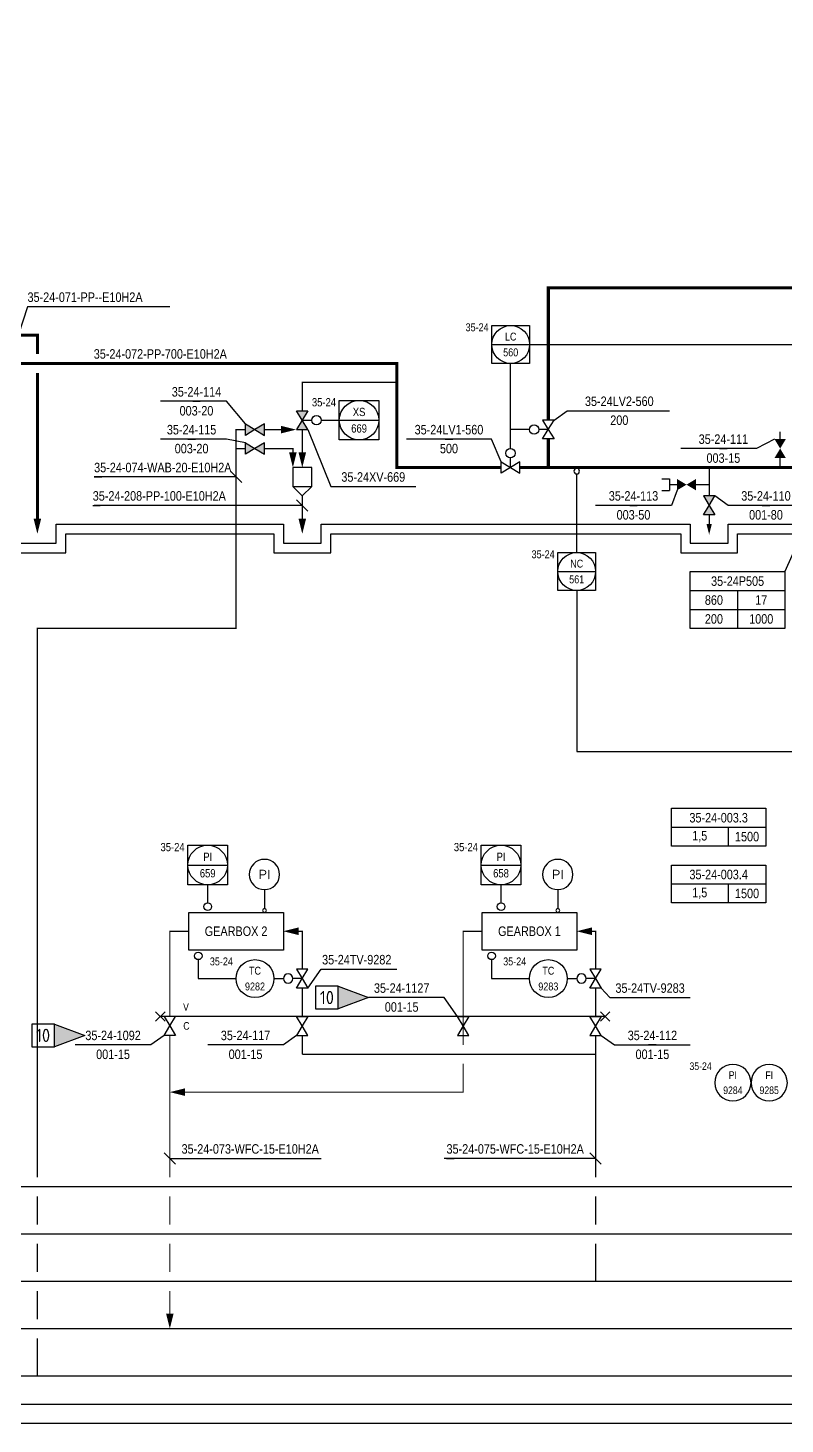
# Model space of a CAD drawing. Header units: millimetres. Extents: x -55 to 6506, y -5 to 599.
# Drawn here: x 2477.5 to 2677.6, y -0.2 to 368.6 of the extents above; entities that cross this region are included whole.
import ezdxf
from ezdxf.enums import TextEntityAlignment as Align

# ---------------------------------------------------------------- set-up
doc = ezdxf.new("R2010")
doc.units = ezdxf.units.MM
doc.header["$LTSCALE"] = 10
doc.header["$MEASUREMENT"] = 0
doc.linetypes.add('DASHDOT', pattern=[25.4, 12.7, -6.35, 0, -6.35])
doc.layers.get('0').update_dxf_attribs({"linetype": 'CONTINUOUS'})
for name, color, linetype in [('P-A-SHEET', 3, 'CONTINUOUS'), ('P-COOLING_WATER', 3, 'CONTINUOUS'), ('P-CVPOS', 7, 'CONTINUOUS'), ('P-DELIVERY_LIMIT', 1, 'DASHDOT'), ('P-FLOOR', 7, 'CONTINUOUS'), ('P-INSTRPOS', 7, 'CONTINUOUS'), ('P-INSTRPOS_TEXTS', 7, 'CONTINUOUS'), ('P-INSTRU', 7, 'CONTINUOUS'), ('P-LINEPOS', 7, 'CONTINUOUS'), ('P-MASS1', 6, 'CONTINUOUS'), ('P-MOTOR_POS', 7, 'CONTINUOUS'), ('P-OTHER', 7, 'CONTINUOUS'), ('P-PUMP_POS', 7, 'CONTINUOUS'), ('P-REJECT', 22, 'CONTINUOUS'), ('P-REVISIONS', 1, 'CONTINUOUS'), ('P-SEALING_WATER', 3, 'CONTINUOUS'), ('P-SYMB', 7, 'CONTINUOUS'), ('P-VALVEPOS', 7, 'CONTINUOUS'), ('P-VENTS', 7, 'CONTINUOUS'), ('P-WATER', 3, 'CONTINUOUS'), ('P-WHITE_WATER', 3, 'CONTINUOUS'), ('PI0ATT', 7, 'CONTINUOUS')]:
    doc.layers.add(name, color=color, linetype=linetype)
doc.styles.add('Arial', font='ARIALN.TTF')
doc.styles.add('CTS_REV', font='isocp.shx')
doc.styles.add('ISO', font='ISO.shx')
doc.styles.get("Standard").update_dxf_attribs({"font": 'ARIALN.TTF'})

# ---------------------------------------------------------------- blocks, each defined once
blk = doc.blocks.new('PPI_1204A')
at = {"color": 0, "linetype": 'ByBlock'}
for p, q in [((-6, -6), (-6, 6)), ((-6, 6), (6, 6)), ((6, 6), (6, -6)), ((-6, 0), (6, 0)), ((6, -6), (-6, -6))]:
    blk.add_line(p, q, dxfattribs=at)
blk.add_circle((0, 0), 6, dxfattribs=at)
blk = doc.blocks.new('PPI_0100X')
at = {"color": 0}
blk.add_circle((0, 0), 0.75, dxfattribs=at)
at = {"layer": 'PI0ATT', "color": 0, "flags": 1}
for tag, p in [('ANTNIMI', (-0.88, -0.31)), ('ANTPOS', (-0.88, -0.39)), ('ANTPNIM', (-0.88, -0.48)), ('ANTDN', (-0.88, -0.56)), ('ANTPN', (-0.88, -0.64)), ('ANTMAT', (-0.88, -0.73)), ('ANTLIIT', (-0.88, -0.81)), ('ANTPITU', (-0.88, -0.89)), ('ANTERI1', (-0.88, -0.98)), ('ANTPHAV', (-0.88, -1.06)), ('ANTSIPO', (-0.88, -1.14)), ('ANTAILY', (-0.88, -1.23)), ('ANTTIH', (-0.88, -1.31)), ('ANTALUE', (-0.88, -1.39)), ('ANTKPAI', (-0.88, -1.48)), ('ANTLMP', (-0.88, -1.56)), ('ANTYLAM', (-0.88, -1.64)), ('ANTLISA', (-0.88, -1.73))]:
    blk.add_attdef(tag, p, '', height=0.05, dxfattribs=at)
blk = doc.blocks.new('P7A1120')
at = {"color": 0, "linetype": 'ByBlock'}
blk.add_line((0, 0), (0, 3), dxfattribs=at)
blk.add_lwpolyline([(-1.5, 4.5, 1), (1.5, 4.5, 1)], format="xyb", close=True, dxfattribs=at)
for points in [[(-3, 1.8), (0, 0), (-3, -1.8)], [(3, 1.8), (0, 0), (3, -1.8)]]:
    blk.add_lwpolyline(points, close=True, dxfattribs=at)
blk = doc.blocks.new('PPI_1000A')
at = {"color": 0, "linetype": 'ByBlock'}
blk.add_line((-1, 0), (1, 0), dxfattribs=at)
blk = doc.blocks.new('PPI_1100A')
at = {"color": 0, "linetype": 'ByBlock'}
blk.add_line((0, 0), (2, 0), dxfattribs=at)
blk = doc.blocks.new('PPI_0900A')
at = {"color": 0, "linetype": 'ByBlock'}
blk.add_line((-1, 0), (1, 0), dxfattribs=at)
blk = doc.blocks.new('P7A1105')
at = {"color": 0, "linetype": 'ByBlock'}
for points in [[(-3, 1.8), (-3, -1.8), (0, 0)], [(0, 0), (3, 1.8), (3, -1.8)]]:
    blk.add_solid(points, dxfattribs=at)
blk = doc.blocks.new('P7A1252')
at = {"color": 0, "linetype": 'ByBlock'}
for p, q in [((0, -1.5), (0, 1.5)), ((2, 1.5), (0, 1.5)), ((2, -1.5), (0, -1.5))]:
    blk.add_line(p, q, dxfattribs=at)
blk = doc.blocks.new('P7A1305')
at = {"color": 0, "linetype": 'ByBlock'}
blk.add_solid([(-4, -1), (-4, 1), (0, 0)], dxfattribs=at)
blk = doc.blocks.new('PPI_1200A')
at = {"color": 0, "linetype": 'ByBlock'}
blk.add_circle((0, 0), 6, dxfattribs=at)
blk = doc.blocks.new('CVM0194')
at = {"color": 0, "linetype": 'Continuous'}
blk.add_lwpolyline([(-1.5, 4.5, -1), (1.5, 4.5, -1), (-1.5, 4.5)], format="xyb", close=True, dxfattribs=at)
blk.add_lwpolyline([(0, 0), (0, 3)], dxfattribs=at)
at = {"layer": 'P-VENTS', "color": 7, "linetype": 'Continuous'}
for points in [[(-3, -1.8), (-3, 1.8), (0, 0)], [(3, -1.8), (3, 1.8), (0, 0)]]:
    blk.add_lwpolyline(points, close=True, dxfattribs=at)
blk = doc.blocks.new('P7A1100')
at = {"color": 0, "linetype": 'ByBlock'}
for points in [[(-3, -1.8), (-3, 1.8), (0, 0)], [(3, -1.8), (3, 1.8), (0, 0)]]:
    blk.add_lwpolyline(points, close=True, dxfattribs=at)
blk = doc.blocks.new('PRM239F')
h = blk.add_hatch(color=0)
h.paths.add_polyline_path([(-3, 1.8), (-3, -1.8), (0, 0)])
h.paths.add_polyline_path([(3, -1.8), (3, 1.8), (0, 0)])
at = {"layer": 'P-VENTS', "color": 7, "linetype": 'Continuous'}
for points in [[(-3, -1.8), (-3, 1.8), (0, 0)], [(3, -1.8), (3, 1.8), (0, 0)]]:
    blk.add_lwpolyline(points, close=True, dxfattribs=at)
blk = doc.blocks.new('PPI_0521A-25_0')
at = {"color": 0, "linetype": 'ByBlock'}
for p, q in [((0, 0), (25, 0)), ((0, -15), (0, 0)), ((25, 0), (25, -15)), ((0, -5), (25, -5)), ((12.5, -5), (12.5, -15)), ((0, -10), (25, -10)), ((25, -15), (0, -15))]:
    blk.add_line(p, q, dxfattribs=at)
blk = doc.blocks.new('P7A1304')
at = {"color": 0, "linetype": 'ByBlock'}
blk.add_line((1.5, 1.5), (-1.5, -1.5), dxfattribs=at)
blk = doc.blocks.new('p7a1370')
at = {"color": 0, "linetype": 'ByBlock'}
for p, q in [((1.25, 1.25), (-1.25, -1.25)), ((-1.25, 1.25), (1.25, -1.25))]:
    blk.add_line(p, q, dxfattribs=at)
blk = doc.blocks.new('PPI_0102B')
at = {"color": 0, "linetype": 'ByBlock'}
blk.add_circle((0, -1), 1, dxfattribs=at)
blk = doc.blocks.new('P7A1011')
at = {"color": 0, "linetype": 'ByBlock'}
blk.add_line((0, -4), (0, -9), dxfattribs=at)
blk.add_lwpolyline([(-4, 0, 1), (4, 0, 1)], format="xyb", close=True, dxfattribs=at)
for start, end in [(90, 270), (270, 90)]:
    blk.add_arc((0, -9.5), 0.5, start, end, dxfattribs=at)
at = {"color": 0, "linetype": 'ByBlock', "style": 'ISO', "width": 1.25}
blk.add_attdef('TUNNUS', text='', height=2.5, dxfattribs=at).set_placement((0, 0), align=Align.MIDDLE)
blk = doc.blocks.new('PPI_1504A-25_0')
at = {"color": 0, "linetype": 'ByBlock'}
for p, q in [((0, 0), (25, 0)), ((0, -10), (0, 0)), ((25, 0), (25, -10)), ((0, -5), (25, -5)), ((15, -5), (15, -10)), ((25, -10), (0, -10))]:
    blk.add_line(p, q, dxfattribs=at)
blk = doc.blocks.new('PRME9C3')
at = {"layer": 'P-OTHER'}
h = blk.add_hatch(color=0, dxfattribs=at)
h.paths.add_polyline_path([(-3, 1.8), (-3, -1.8), (0, 0)])
h.paths.add_polyline_path([(3, -1.8), (3, 1.8), (0, 0)])
at = {"layer": 'P-VENTS', "color": 0, "linetype": 'Continuous'}
blk.add_lwpolyline([(-1.5, 4.5, -1), (1.5, 4.5, -1), (-1.5, 4.5)], format="xyb", close=True, dxfattribs=at)
for points in [[(-3, -1.8), (-3, 1.8), (0, 0)], [(3, -1.8), (3, 1.8), (0, 0)]]:
    blk.add_lwpolyline(points, close=True, dxfattribs=at)
blk.add_lwpolyline([(0, 0), (0, 3)], dxfattribs=at)
blk = doc.blocks.new('PRME9D1')
at = {"layer": 'P-OTHER'}
h = blk.add_hatch(color=0, dxfattribs=at)
h.paths.add_polyline_path([(-3, 1.8), (-3, -1.8), (0, 0)])
h.paths.add_polyline_path([(3, -1.8), (3, 1.8), (0, 0)])
at = {"layer": 'P-VENTS', "color": 0, "linetype": 'Continuous'}
for points in [[(-3, -1.8), (-3, 1.8), (0, 0)], [(3, -1.8), (3, 1.8), (0, 0)]]:
    blk.add_lwpolyline(points, close=True, dxfattribs=at)
blk = doc.blocks.new('PRME9DD')
at = {"layer": 'P-OTHER'}
h = blk.add_hatch(color=0, dxfattribs=at)
h.paths.add_polyline_path([(-3, 1.8), (-3, -1.8), (0, 0)])
h.paths.add_polyline_path([(3, -1.8), (3, 1.8), (0, 0)])
at = {"layer": 'P-VENTS', "color": 0, "linetype": 'Continuous'}
for points in [[(-3, -1.8), (-3, 1.8), (0, 0)], [(3, -1.8), (3, 1.8), (0, 0)]]:
    blk.add_lwpolyline(points, close=True, dxfattribs=at)
blk = doc.blocks.new('P7A1372')
at = {"color": 0, "linetype": 'ByBlock'}
blk.add_lwpolyline([(-14, 3), (-14, -3), (-8, -3), (-8, 3)], close=True, dxfattribs=at)
blk.add_lwpolyline([(-8, 3), (0, 0), (-8, -3)], dxfattribs=at)
blk.add_solid([(-8, -3), (-8, 3), (0, 0)], dxfattribs=at)
at = {"color": 7, "linetype": 'Continuous', "style": 'CTS_REV'}
blk.add_attdef('A', text='', height=3.5, dxfattribs=at).set_placement((-11, 0), align=Align.MIDDLE)

msp = doc.modelspace()

# ---------------------------------------------------------------- linework, layer by layer
at = {"layer": 'P-A-SHEET', "color": 7, "const_width": 0.35}
for points in [[(-50, 0), (6501, 0), (6501, 594), (-50, 594)], [(-45, 5), (6496, 5), (6496, 589), (-45, 589)]]:
    msp.add_lwpolyline(points, close=True, dxfattribs=at)
at = {"layer": 'P-COOLING_WATER', "const_width": 0.35}
for points in [[(5972.5, 37.5), (15, 37.5)], [(15, 25), (5972.5, 25)]]:
    msp.add_lwpolyline(points, dxfattribs=at)
at = {"layer": 'P-CVPOS'}
for points in [[(2616.5, 265.04), (2620, 267.5), (2647, 267.5)], [(2551.5, 262.5), (2557.5, 247.5), (2580, 247.5)], [(2602.5, 253.96), (2600, 260), (2577.5, 260)], [(2551.5, 115), (2555, 120), (2575, 120)], [(2629, 115), (2631.25, 112.5), (2652.5, 112.5)]]:
    msp.add_lwpolyline(points, dxfattribs=at)
at = {"layer": 'P-DELIVERY_LIMIT'}
msp.add_lwpolyline([(2630, 107.5), (2512.5, 107.5)], dxfattribs=at)
at = {"layer": 'P-FLOOR'}
for points in [[(2475, 232.5), (2485, 232.5), (2485, 237.5), (2545, 237.5), (2545, 232.5), (2555, 232.5), (2555, 237.5), (2652.5, 237.5), (2652.5, 232.5), (2662.5, 232.5), (2662.5, 237.5), (2717.5, 237.5), (2717.5, 232.5), (2727.5, 232.5), (2727.5, 237.5), (2797.5, 237.5), (2797.5, 232.5), (2807.5, 232.5), (2807.5, 237.5), (2986.25, 237.5), (2986.25, 210), (3065, 210)], [(2472.5, 230), (2487.5, 230), (2487.5, 235), (2542.5, 235), (2542.5, 230), (2557.5, 230), (2557.5, 235), (2650, 235), (2650, 230), (2665, 230), (2665, 235), (2715, 235), (2715, 230), (2730, 230), (2730, 235), (2795, 235), (2795, 230), (2810, 230), (2810, 235), (2983.75, 235), (2983.75, 207.5), (3062.5, 207.5)]]:
    msp.add_lwpolyline(points, dxfattribs=at)
at = {"layer": 'P-INSTRU'}
for points in [[(2610.06, 285), (2798.75, 285), (2798.75, 255), (2791.77, 255)], [(2605, 257.5), (2605, 279.96)], [(2555, 265), (2559.78, 265)], [(2610, 262.5), (2605, 262.5)], [(2622.5, 230.04), (2622.5, 250.8)], [(2622.5, 220), (2622.5, 177.5), (2835, 177.5)], [(2525, 137.5), (2525, 142.28)], [(2602.5, 137.5), (2602.5, 142.28)], [(2522.5, 122.5), (2522.5, 117.5), (2532.5, 117.5)], [(2600, 122.5), (2600, 117.5), (2610, 117.5)], [(2542.5, 117.5), (2545, 117.5)], [(2620, 117.5), (2622.5, 117.5)]]:
    msp.add_lwpolyline(points, dxfattribs=at)
at = {"layer": 'P-LINEPOS'}
for points in [[(2475, 287.5), (2477.5, 295), (2515, 295)], [(2550, 242.5), (2495, 242.5)], [(2515, 70), (2555, 70)], [(2627.5, 70), (2625, 70), (2587.5, 70)]]:
    msp.add_lwpolyline(points, dxfattribs=at)
at = {"layer": 'P-MASS1', "const_width": 0.8}
for points in [[(2615, 265.04), (2615, 300), (2772.5, 300)], [(2457.5, 287.5), (2480, 287.5), (2480, 282.5)], [(2602.5, 252.5), (2575, 252.5), (2575, 280), (2461.5, 280)], [(2480, 277.5), (2480, 239)], [(2615, 252.5), (2615, 260.04)], [(2682.5, 252.5), (2607.5, 252.5)]]:
    msp.add_lwpolyline(points, dxfattribs=at)
at = {"layer": 'P-OTHER'}
for points in [[(2547.5, 247.5), (2552.5, 247.5), (2552.5, 252.5), (2547.5, 252.5), (2547.5, 247.5)], [(2532.5, 250), (2495, 250)], [(2552.5, 247.5), (2550, 245), (2547.5, 247.5)], [(2687.5, 247.5), (2677.5, 225)], [(2520, 135), (2545, 135), (2545, 125), (2520, 125), (2520, 135)], [(2597.5, 135), (2622.5, 135), (2622.5, 125), (2597.5, 125), (2597.5, 135)], [(2590.96, 107.5), (2587.5, 112.5), (2567.5, 112.5)], [(2513.5, 102.5), (2510, 100), (2490, 100)], [(2548.5, 102.5), (2545, 100), (2525, 100)], [(2629, 102.5), (2632.5, 100), (2652.5, 100)]]:
    msp.add_lwpolyline(points, dxfattribs=at)
at = {"layer": 'P-REJECT', "const_width": 0.35}
for points in [[(2550, 267.5), (2550, 275), (2575, 275)], [(2550, 256.5), (2550, 262.5)], [(2676.25, 260), (2676.25, 262)], [(2676.25, 252.5), (2676.25, 255)], [(2657.5, 252.5), (2657.5, 245)], [(2649, 247.97), (2647, 247.97)], [(2657.5, 247.97), (2654, 247.97)], [(2550, 239), (2550, 245)], [(2657.5, 240), (2657.5, 237.26)]]:
    msp.add_lwpolyline(points, dxfattribs=at)
at = {"layer": 'P-SEALING_WATER', "const_width": 0.35}
msp.add_lwpolyline([(15, 50), (5972.5, 50)], dxfattribs=at)
at = {"layer": 'P-VALVEPOS'}
for points in [[(2535, 264), (2530, 270), (2512.5, 270)], [(2535, 259), (2530, 260), (2512.5, 260)], [(2674.75, 260), (2670, 257.5), (2650, 257.5)], [(2649, 246.55), (2647.5, 242.5), (2627.5, 242.5)], [(2682.5, 242.5), (2662.5, 242.5), (2659, 245)]]:
    msp.add_lwpolyline(points, dxfattribs=at)
at = {"layer": 'P-WATER', "const_width": 0.35}
for points in [[(2535, 262.5), (2532.5, 262.5), (2532.5, 220), (2532.5, 210), (2480, 210), (2480, 65)], [(2544.38, 262.5), (2540, 262.5)], [(2535, 257.5), (2532.5, 257.5)], [(2547.5, 255), (2547.5, 257.5), (2540, 257.5)], [(2520, 130), (2515, 130), (2515, 107.5)], [(2550, 120), (2550, 130), (2549, 130)], [(2592.5, 100), (2592.5, 130), (2597.5, 130)], [(2627.5, 120), (2627.5, 130), (2626.5, 130)], [(2515, 107.5), (2515, 120)], [(2515, 112.5), (2515, 115)], [(2550, 112.5), (2550, 115)], [(2550, 115), (2550, 107.5)], [(2627.5, 115), (2627.5, 107.5)], [(2515, 65), (2515, 102.5)], [(2515, 102.5), (2515, 95)], [(2550, 102.5), (2550, 97.5)], [(2627.5, 102.5), (2627.5, 100)], [(2627.5, 102.5), (2627.5, 65)], [(2550, 97.5), (2627.5, 97.5)], [(2592.5, 95), (2592.5, 87.5), (2519, 87.5)], [(2480, 60), (2480, 52.5)], [(2515, 52.5), (2515, 60)], [(2627.5, 60), (2627.5, 52.5)], [(2480, 47.5), (2480, 40)], [(2515, 40), (2515, 47.5)], [(2627.5, 47.5), (2627.5, 37.5)], [(2480, 35), (2480, 27.5)], [(2515, 29), (2515, 35)], [(2480, 22.5), (2480, 12.5)], [(15, 12.5), (5272.5, 12.5)]]:
    msp.add_lwpolyline(points, dxfattribs=at)
at = {"layer": 'P-WHITE_WATER', "const_width": 0.35}
msp.add_lwpolyline([(4107.5, 62.5), (2097, 62.5)], dxfattribs=at)

# ---------------------------------------------------------------- block references
at = {"layer": 'P-CVPOS', "color": 140}
for p in [(2633.75, 267.5), (2588.75, 260), (2568.75, 247.5)]:
    msp.add_blockref('PPI_1000A', p, dxfattribs=at)
at = {"layer": 'P-CVPOS', "color": 140, "xscale": -1, "rotation": 180}
for p in [(2564.38, 120), (2641.88, 112.5)]:
    msp.add_blockref('PPI_1000A', p, dxfattribs=at)
at = {"layer": 'P-DELIVERY_LIMIT', "xscale": -1}
for p in [(2512.5, 107.5), (2630, 107.5)]:
    msp.add_blockref('p7a1370', p, dxfattribs=at)
at = {"layer": 'P-INSTRPOS', "color": 140}
for name, p, xscale, yscale, zscale in [('PPI_1204A', (2565, 265), 0.87, 0.87, 0.87), ('PPI_1204A', (2525, 147.5), 0.87, 0.87, 0.87), ('PPI_1204A', (2602.5, 147.5), 0.87, 0.87, 0.87), ('PPI_1200A', (2537.5, 117.5), 0.8333, 0.8333, 0.8333), ('PPI_1200A', (2615, 117.5), 0.8333, 0.8333, 0.8333)]:
    msp.add_blockref(name, p, dxfattribs=dict(at, xscale=xscale, yscale=yscale, zscale=zscale))
at = {"layer": 'P-INSTRU', "color": 140}
for name, p, xscale, yscale, zscale in [('PPI_1204A', (2605.06, 285), 0.833333333333334, 0.833333333333334, 0.833333333333334), ('PPI_1204A', (2622.5, 225.04), 0.833333333333334, 0.833333333333334, 0.833333333333334), ('PPI_1200A', (2663.75, 90), -0.8, 0.8, 0.8), ('PPI_1200A', (2673.35, 90), -0.8, 0.8, 0.8)]:
    msp.add_blockref(name, p, dxfattribs=dict(at, xscale=xscale, yscale=yscale, zscale=zscale))
at = {"layer": 'P-INSTRU', "color": 140, "xscale": -1}
msp.add_blockref('PPI_0100X', (2622.5, 251.55), dxfattribs=at)
at = {"layer": 'P-INSTRU', "color": 140}
for p in [(2525, 137.5), (2602.5, 137.5)]:
    msp.add_blockref('PPI_0102B', p, dxfattribs=at)
at = {"layer": 'P-INSTRU', "color": 140, "rotation": 180}
for p in [(2522.5, 122.5), (2600, 122.5)]:
    msp.add_blockref('PPI_0102B', p, dxfattribs=at)
at = {"layer": 'P-LINEPOS', "color": 140}
for p in [(2477.4, 295), (2494.9, 280), (2495, 250), (2494.63, 242.5), (2518.1, 70), (2588.1, 70)]:
    msp.add_blockref('PPI_1100A', p, dxfattribs=at)
at = {"layer": 'P-LINEPOS', "xscale": -1}
for p in [(2532.5, 250), (2550, 242.5), (2515, 70), (2627.5, 70)]:
    msp.add_blockref('P7A1304', p, dxfattribs=at)
at = {"layer": 'P-MOTOR_POS', "color": 140}
for p in [(2647.5, 162.5), (2647.5, 147.5)]:
    msp.add_blockref('PPI_1504A-25_0', p, dxfattribs=at)
at = {"layer": 'P-PUMP_POS', "color": 140}
msp.add_blockref('PPI_0521A-25_0', (2652.5, 225), dxfattribs=at)
at = {"layer": 'P-REVISIONS'}
for p in [(2567.5, 112.5), (2492.5, 102.5)]:
    msp.add_blockref('P7A1372', p, dxfattribs=at).add_auto_attribs({'A': '10'})
at = {"layer": 'P-SYMB'}
msp.add_blockref('P7A1305', (2548.38, 262.5), dxfattribs=at)
for p, rotation in [((2547.5, 252.5), 270), ((2550, 252.5), 270), ((2550, 235), 270), ((2545, 130), 180), ((2622.5, 130), 180)]:
    msp.add_blockref('P7A1305', p, dxfattribs=dict(at, rotation=rotation))
at = {"layer": 'P-SYMB', "extrusion": (0, 0, -1), "xscale": -1, "zscale": -1, "rotation": 180}
msp.add_blockref('P7A1252', (-2647, 247.97), dxfattribs=at)
at = {"layer": 'P-SYMB', "xscale": -1}
for p, rotation in [((2480, 235), 89.99999999999993), ((2515, 25), 89.9999999999999)]:
    msp.add_blockref('P7A1305', p, dxfattribs=dict(at, rotation=rotation))
at = {"layer": 'P-SYMB', "xscale": -0.7, "yscale": 0.7, "zscale": 0.7, "rotation": 89.99999999999993}
msp.add_blockref('P7A1305', (2657.5, 234.75), dxfattribs=at)
at = {"layer": 'P-SYMB'}
for p in [(2540, 145), (2617.5, 145)]:
    msp.add_blockref('P7A1011', p, dxfattribs=at).add_auto_attribs({'TUNNUS': 'PI'})
at = {"layer": 'P-SYMB', "xscale": -1}
msp.add_blockref('P7A1305', (2515, 87.5), dxfattribs=at)
at = {"layer": 'P-VALVEPOS', "color": 140}
for p in [(2522.04, 270), (2520.75, 260), (2661.25, 257.5), (2637.5, 242.5), (2672.5, 242.5)]:
    msp.add_blockref('PPI_0900A', p, dxfattribs=at)
at = {"layer": 'P-VALVEPOS', "color": 140, "xscale": -1}
for p in [(2576.25, 112.5), (2500, 100), (2535, 100), (2642.5, 100)]:
    msp.add_blockref('PPI_0900A', p, dxfattribs=at)
at = {"layer": 'P-VENTS'}
for name, p, xscale, yscale, zscale, rotation in [('PRME9C3', (2550, 265), 0.8333333333333334, 0.8333333333333334, 0.8333333333333334, 270), ('P7A1120', (2615, 262.54), -0.833, 0.833, 0.833, 89.9999999999999), ('P7A1105', (2676.25, 257.5), -0.8333333333332575, 0.8333333333332575, 0.8333333333332575, 270), ('PRM239F', (2657.5, 242.5), -0.8333333333333334, 0.8333333333333334, 0.8333333333333334, 89.99999999999993), ('CVM0194', (2550, 117.5), -0.8333333333333341, 0.8333333333333341, 0.8333333333333341, 89.9999999999999), ('CVM0194', (2627.5, 117.5), -0.8333333333333341, 0.8333333333333341, 0.8333333333333341, 89.9999999999999), ('P7A1100', (2515, 105), -0.8333333333333334, 0.8333333333333334, 0.8333333333333334, 89.9999999999999), ('P7A1100', (2550, 105), -0.8333333333333341, 0.8333333333333341, 0.8333333333333341, 270), ('P7A1100', (2592.5, 105), -0.8333333333333341, 0.8333333333333341, 0.8333333333333341, 270), ('P7A1100', (2627.5, 105), -0.8333333333333341, 0.8333333333333341, 0.8333333333333341, 270)]:
    msp.add_blockref(name, p, dxfattribs=dict(at, xscale=xscale, yscale=yscale, zscale=zscale, rotation=rotation))
for name, p, xscale, yscale, zscale in [('PRME9D1', (2537.5, 262.5), 0.8333333333333334, 0.8333333333333334, 0.8333333333333334), ('PRME9DD', (2537.5, 257.5), 0.8333333333333334, 0.8333333333333334, 0.8333333333333334), ('P7A1120', (2605, 252.54), -0.833, 0.833, 0.833)]:
    msp.add_blockref(name, p, dxfattribs=dict(at, xscale=xscale, yscale=yscale, zscale=zscale))
at = {"layer": 'P-VENTS', "extrusion": (0, 0, -1), "xscale": -0.8333333333332575, "yscale": 0.8333333333332575, "zscale": -0.8333333333332575, "rotation": 180}
msp.add_blockref('P7A1105', (-2651.5, 247.97), dxfattribs=at)

# ---------------------------------------------------------------- texts
at = {"layer": 'P-CVPOS', "color": 140, "style": 'Arial'}
for s, p in [('35-24LV2-560', (2633.75, 270)), ('200', (2633.75, 265)), ('35-24LV1-560', (2588.75, 262.5)), ('500', (2588.75, 257.5)), ('35-24XV-669', (2568.75, 250)), ('35-24TV-9282', (2564.38, 122.5)), ('35-24TV-9283', (2641.88, 115))]:
    msp.add_text(s, height=2.5, dxfattribs=at).set_placement(p, align=Align.MIDDLE)
at = {"layer": 'P-DELIVERY_LIMIT', "style": 'Arial'}
for s, p in [('V', (2518.5, 110)), ('C', (2518.55, 105))]:
    msp.add_text(s, height=2, dxfattribs=at).set_placement(p, align=Align.MIDDLE_LEFT)
at = {"layer": 'P-INSTRPOS_TEXTS', "style": 'Arial'}
for height, p in [(2.083, (2599.23, 288.5)), (2.175, (2558.91, 268.65)), (2.083, (2616.67, 228.54)), (2.175, (2518.91, 151.15)), (2.175, (2596.41, 151.15)), (2.083, (2531.67, 121)), (2.083, (2609.17, 121)), (2, (2658.15, 93.36))]:
    msp.add_text('35-24', height=height, dxfattribs=at).set_placement(p, align=Align.RIGHT)
for s, height, p in [('LC', 2.083, (2605.06, 287.08)), ('560', 2.083, (2605.06, 282.92)), ('XS', 2.175, (2565, 267.18)), ('669', 2.175, (2565, 262.82)), ('NC', 2.083, (2622.5, 227.12)), ('561', 2.083, (2622.5, 222.96)), ('PI', 2.175, (2525, 149.68)), ('PI', 2.175, (2602.5, 149.68)), ('659', 2.175, (2525, 145.32)), ('658', 2.175, (2602.5, 145.32)), ('TC', 2.083, (2537.5, 119.58)), ('TC', 2.083, (2615, 119.58)), ('9282', 2.083, (2537.5, 115.42)), ('9283', 2.083, (2615, 115.42)), ('PI', 2, (2663.75, 92)), ('FI', 2, (2673.35, 92)), ('9284', 2, (2663.75, 88)), ('9285', 2, (2673.35, 88))]:
    msp.add_text(s, height=height, dxfattribs=at).set_placement(p, align=Align.MIDDLE)
at = {"layer": 'P-LINEPOS', "color": 140, "style": 'Arial'}
for s, p in [('35-24-071-PP--E10H2A', (2477.4, 297.5)), ('35-24-072-PP-700-E10H2A', (2494.9, 282.5)), ('35-24-074-WAB-20-E10H2A', (2495, 252.5)), ('35-24-208-PP-100-E10H2A', (2494.63, 245)), ('35-24-073-WFC-15-E10H2A', (2518.1, 72.5)), ('35-24-075-WFC-15-E10H2A', (2588.1, 72.5))]:
    msp.add_text(s, height=2.5, dxfattribs=at).set_placement(p, align=Align.MIDDLE_LEFT)
at = {"layer": 'P-MOTOR_POS', "color": 140, "style": 'Arial'}
for s, p in [('35-24-003.3', (2660, 160)), ('1,5', (2655, 155)), ('1500', (2667.5, 155)), ('35-24-003.4', (2660, 145)), ('1,5', (2655, 140)), ('1500', (2667.5, 140))]:
    msp.add_text(s, height=2.5, dxfattribs=at).set_placement(p, align=Align.MIDDLE)
at = {"layer": 'P-OTHER', "char_height": 2.5, "attachment_point": 5, "style": 'Arial'}
for s, insert in [('GEARBOX 2', (2532.5, 130)), ('GEARBOX 1', (2610, 130))]:
    msp.add_mtext_dynamic_manual_height_columns(s, width=25, gutter_width=12.5, heights=[10], dxfattribs=dict(at, insert=insert))
at = {"layer": 'P-PUMP_POS', "color": 140, "style": 'Arial'}
for s, p in [('35-24P505', (2665, 222.5)), ('860', (2658.75, 217.5)), ('17', (2671.25, 217.5)), ('200', (2658.75, 212.5)), ('1000', (2671.25, 212.5))]:
    msp.add_text(s, height=2.5, dxfattribs=at).set_placement(p, align=Align.MIDDLE)
at = {"layer": 'P-VALVEPOS', "color": 140, "style": 'Arial'}
for s, p in [('35-24-114', (2522.04, 272.5)), ('003-20', (2522.04, 267.5)), ('35-24-115', (2520.75, 262.5)), ('003-20', (2520.75, 257.5)), ('35-24-111', (2661.25, 260)), ('003-15', (2661.25, 255)), ('35-24-113', (2637.5, 245)), ('35-24-110', (2672.5, 245)), ('003-50', (2637.5, 240)), ('001-80', (2672.5, 240)), ('35-24-1127', (2576.25, 115)), ('001-15', (2576.25, 110)), ('35-24-1092', (2500, 102.5)), ('35-24-117', (2535, 102.5)), ('35-24-112', (2642.5, 102.5)), ('001-15', (2500, 97.5)), ('001-15', (2535, 97.5)), ('001-15', (2642.5, 97.5))]:
    msp.add_text(s, height=2.5, dxfattribs=at).set_placement(p, align=Align.MIDDLE)

doc.saveas('drawing.dxf')
